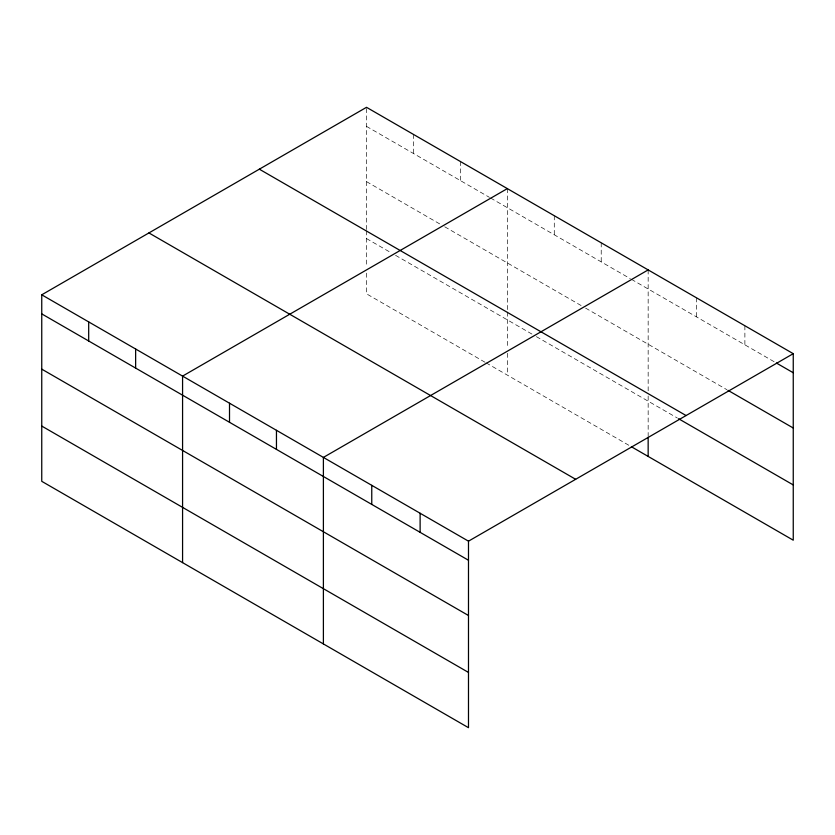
<?xml version="1.0" encoding="UTF-8"?>
<svg xmlns="http://www.w3.org/2000/svg" width="835" height="835" viewBox="0 0 835 835"><rect width="100%" height="100%" fill="white"/><g stroke="black" fill="none" stroke-linecap="round" stroke-linejoin="round"><path stroke-width="0.63" stroke-dasharray="4.17 3.13" d="M366.513 229.51L366.513 107.308M366.513 126.377L489.456 197.363M490.573 198.01L630.279 278.66M631.396 279.308L775.256 362.369M366.513 181.633L440.275 224.229M444.752 226.807L581.097 305.526M585.575 308.105L726.888 389.695M366.513 238.57L391.104 252.765M395.571 255.343L531.926 334.063M536.394 336.651L677.404 418.053M484.989 362.223L366.513 293.826L366.513 271.98M486.106 362.86L629.162 445.462M744.883 325.754L744.883 344.834M696.526 297.834L696.526 316.914M648.158 269.914L648.158 390.822M648.158 395.999L648.158 435.87M601.221 242.808L601.221 261.887M554.283 215.712L554.283 234.792M507.336 188.606L507.336 310.808M507.336 312.102L507.336 348.143M507.336 353.278L507.336 375.124M460.398 161.51L460.398 180.579M413.461 134.404L413.461 153.483M366.513 230.804L366.513 266.835"/><path stroke-width="1.25" d="M468.487 615.51L468.487 541.174L41.75 294.807L41.75 481.325L468.487 727.692L468.487 615.51L41.75 369.143M631.396 446.746L793.25 540.193L793.25 353.675L366.513 107.308L41.75 294.807M507.336 188.606L182.573 376.105L182.573 562.623M648.158 269.914L323.395 457.413L323.395 643.931M468.487 541.174L793.25 353.675M776.383 363.016L793.25 372.754M728.016 390.352L793.25 428.011M259.341 169.181L686.078 415.548M678.531 418.7L793.25 484.937M148.922 232.934L575.659 479.3M41.75 313.887L468.487 560.254M41.75 426.069L468.487 672.436M648.158 437.154L648.158 456.432M420.12 513.254L420.12 532.333M371.763 485.333L371.763 504.413M276.458 430.307L276.458 449.387M229.51 403.211L229.51 422.291M135.635 349.009L135.635 368.089M88.687 321.903L88.687 340.983"/></g></svg>
